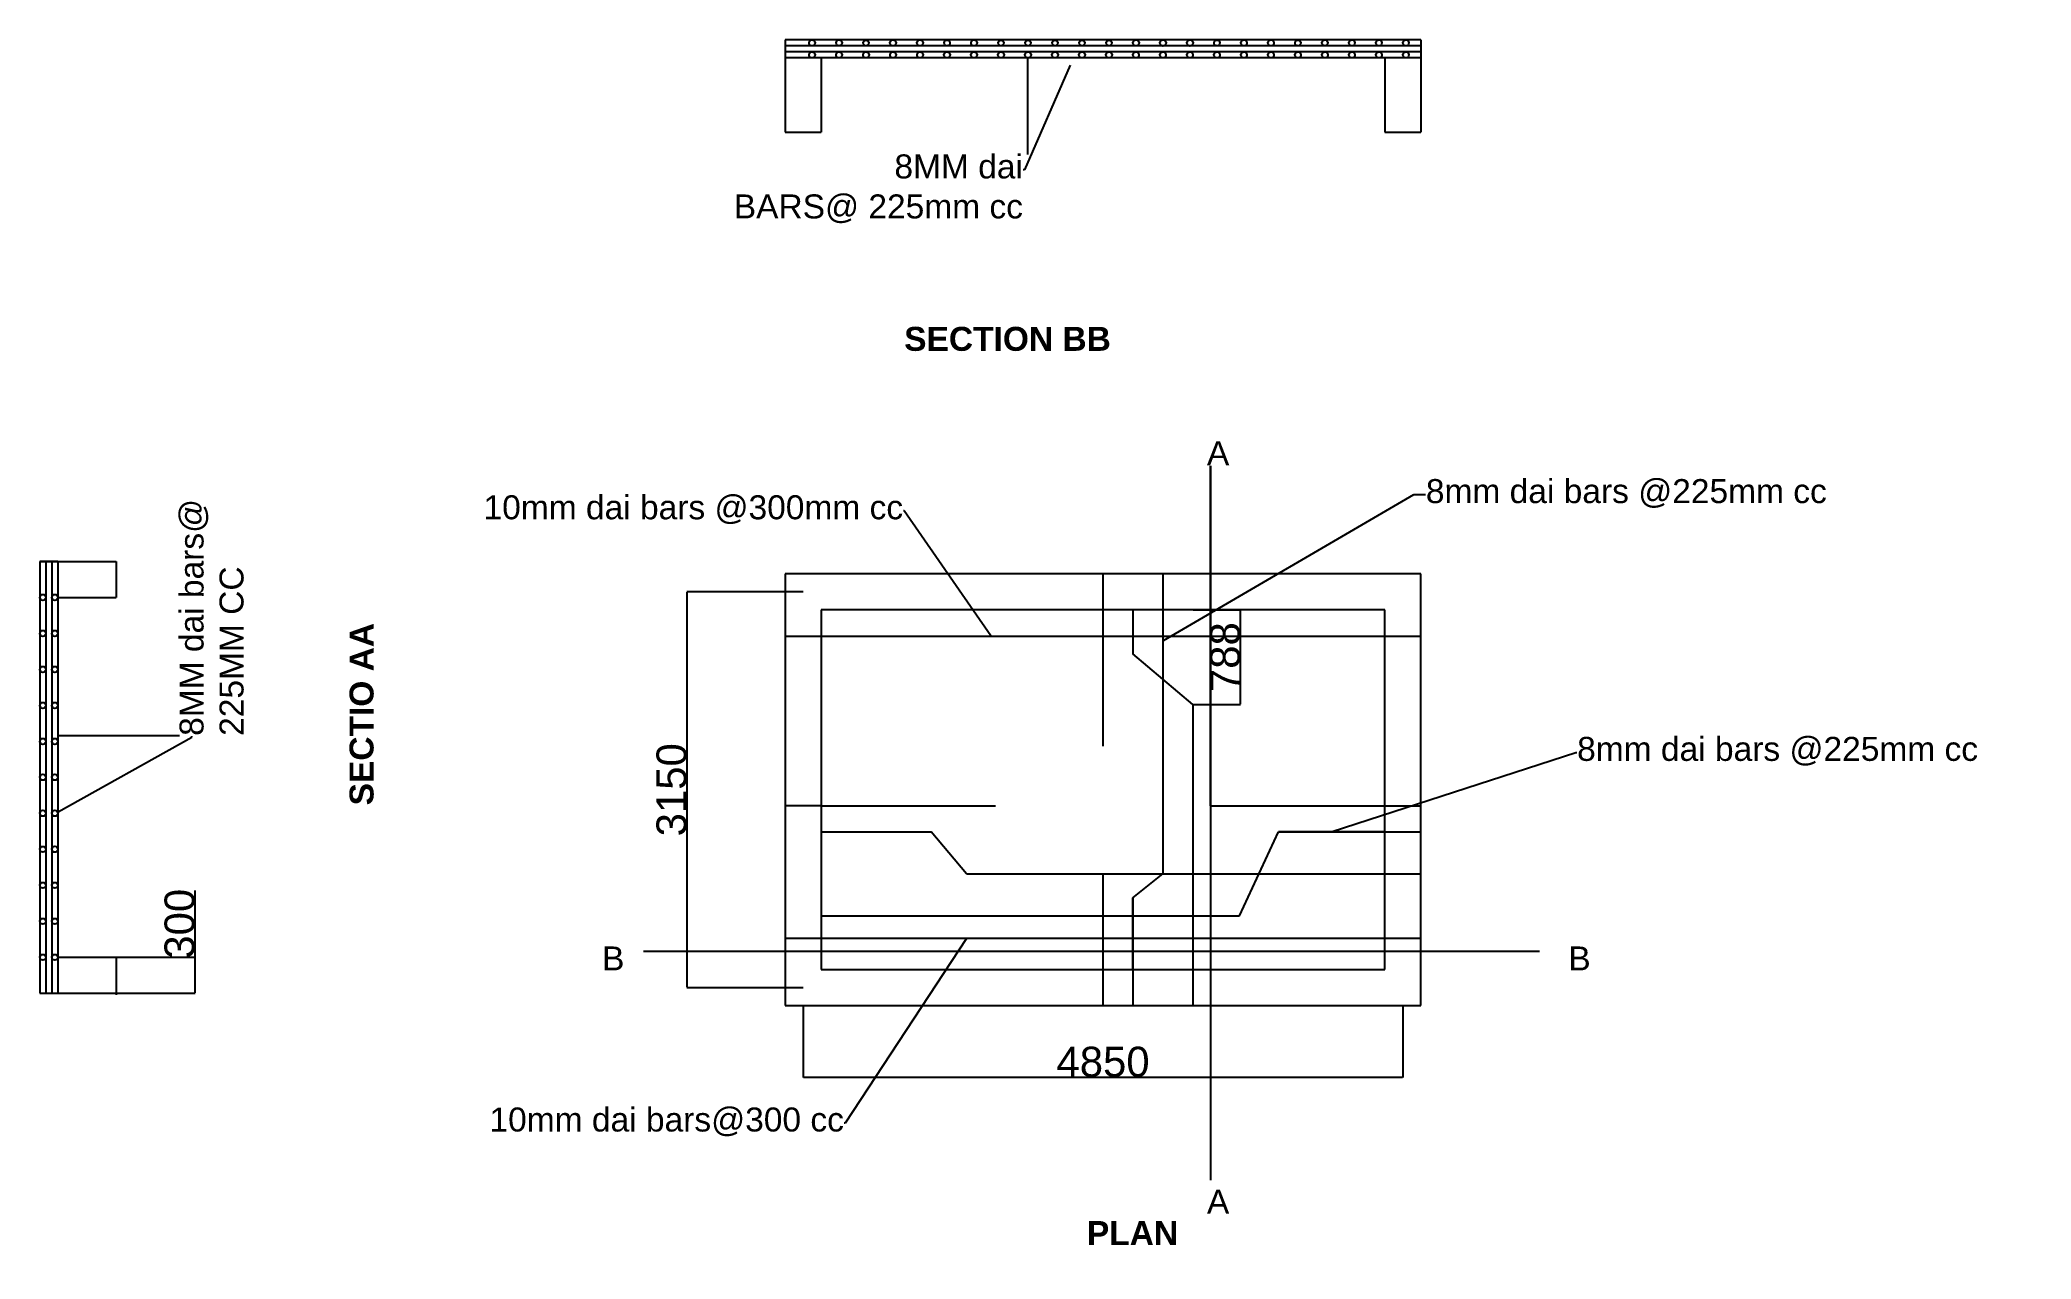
# Model space of a CAD drawing. Header units: millimetres. Extents: x 11452 to 28052, y 2038 to 12205.
import ezdxf
from ezdxf import colors
from ezdxf.entities.mleader import LeaderData, LeaderLine
from ezdxf.math import Vec2, Vec3

# ---------------------------------------------------------------- set-up
doc = ezdxf.new("R2010")
doc.units = ezdxf.units.MM
doc.styles.get("Standard").update_dxf_attribs({"font": 'arial.ttf'})
doc.linetypes.add('FENCELINE1', pattern='A,6.35,-2.54,[133,ltypeshp.shx,S=2.54,R=0,X=-2.54,Y=0],-2.54,25.4', length=36.83)
doc.dimstyles.new('ISO-25', dxfattribs={"dimtxt": 250, "dimasz": 2.5, "dimexe": 1.25, "dimexo": 0.625, "dimtad": 1, "dimtxsty": 'Standard', "dimcen": 2.5, "dimadec": 0, "dimazin": 0, "dimtfac": 1, "dimtmove": 0, "dimatfit": 3, "dimfxl": 1, "dimarcsym": 0})

# ---------------------------------------------------------------- blocks, each defined once
blk = doc.blocks.new('*D3')
at = {"color": 0, "lineweight": -2, "transparency": 16777216}
for p, q in [((21065, 7452), (21462, 7452)), ((21461, 6667), (21461, 7450)), ((21065, 6664), (21462, 6664))]:
    blk.add_line(p, q, dxfattribs=at)
at = {"color": 0, "transparency": 16777216}
for points in [[(21461, 7450), (21462, 7450), (21461, 7452)], [(21461, 6667), (21462, 6667), (21461, 6664)]]:
    blk.add_solid(points, dxfattribs=at)
at = {"layer": 'Defpoints', "color": 0, "transparency": 16777216}
for p in [(21065, 7452), (21461, 7452), (21065, 6664)]:
    blk.add_point(p, dxfattribs=at)
at = {"color": 0, "transparency": 16777216, "insert": (21333, 7058), "char_height": 250, "attachment_point": 5, "rotation": 90}
blk.add_mtext('788', dxfattribs=at)
blk = doc.blocks.new('*D4')
at = {"color": 0, "lineweight": -2, "transparency": 16777216}
for p, q in [((17815, 4152), (17815, 3553)), ((22815, 4152), (22815, 3553)), ((17817, 3555), (22812, 3555))]:
    blk.add_line(p, q, dxfattribs=at)
at = {"color": 0, "transparency": 16777216}
for points in [[(17817, 3555), (17817, 3554), (17815, 3555)], [(22812, 3555), (22812, 3554), (22815, 3555)]]:
    blk.add_solid(points, dxfattribs=at)
at = {"layer": 'Defpoints', "color": 0, "transparency": 16777216}
for p in [(17815, 4152), (22815, 4152), (22815, 3555)]:
    blk.add_point(p, dxfattribs=at)
at = {"color": 0, "transparency": 16777216, "insert": (20315, 3683), "char_height": 250, "attachment_point": 5}
blk.add_mtext('4850', dxfattribs=at)
blk = doc.blocks.new('*D5')
at = {"color": 0, "lineweight": -2, "transparency": 16777216}
for p, q in [((17814, 7602), (16846, 7602)), ((16847, 4305), (16847, 7600)), ((17814, 4302), (16846, 4302))]:
    blk.add_line(p, q, dxfattribs=at)
at = {"color": 0, "transparency": 16777216}
for points in [[(16847, 7600), (16848, 7600), (16847, 7602)], [(16847, 4305), (16848, 4305), (16847, 4302)]]:
    blk.add_solid(points, dxfattribs=at)
at = {"layer": 'Defpoints', "color": 0, "transparency": 16777216}
for p in [(16847, 7602), (17815, 7602), (17815, 4302)]:
    blk.add_point(p, dxfattribs=at)
at = {"color": 0, "transparency": 16777216, "insert": (16719, 5952), "char_height": 250, "attachment_point": 5, "rotation": 90}
blk.add_mtext('3150', dxfattribs=at)
blk = doc.blocks.new('*D6')
at = {"color": 0, "lineweight": -2, "transparency": 16777216}
for p, q in [((12747, 4556), (12747, 5111)), ((12089, 4556), (12748, 4556)), ((12747, 4258), (12747, 4553)), ((12089, 4256), (12748, 4256))]:
    blk.add_line(p, q, dxfattribs=at)
at = {"color": 0, "transparency": 16777216}
for points in [[(12746, 4553), (12747, 4553), (12747, 4556)], [(12746, 4258), (12747, 4258), (12747, 4256)]]:
    blk.add_solid(points, dxfattribs=at)
at = {"layer": 'Defpoints', "color": 0, "transparency": 16777216}
for p in [(12088, 4556), (12747, 4556), (12088, 4256)]:
    blk.add_point(p, dxfattribs=at)
at = {"color": 0, "transparency": 16777216, "insert": (12618, 4835), "char_height": 250, "attachment_point": 5, "rotation": 90}
blk.add_mtext('300', dxfattribs=at)

msp = doc.modelspace()

# ---------------------------------------------------------------- linework, layer by layer
for p, q in [((22964.561, 12203.752), (17664.561, 12203.752)), ((17664.561, 12203.752), (17664.561, 11434.468)), ((17664.561, 12203.752), (17664.561, 12153.752)), ((22964.561, 12153.752), (17664.561, 12153.752)), ((22964.561, 12203.752), (22964.561, 11434.468)), ((22964.561, 12103.752), (17664.561, 12103.752)), ((17664.561, 12103.752), (17664.561, 12053.752)), ((22964.561, 12053.752), (17664.561, 12053.752)), ((17964.561, 12053.752), (17964.561, 11434.468)), ((19686.376, 12053.752), (19686.376, 11249.023)), ((22664.561, 12053.752), (22664.561, 11434.468)), ((17664.561, 11434.468), (17964.561, 11434.468)), ((22664.561, 11434.468), (22964.561, 11434.468)), ((21209.561, 5818.676), (21209.561, 8652.5)), ((21209.561, 8652.5), (21209.561, 2697.9)), ((11452.182, 7855.841), (11452.182, 4255.841)), ((11452.182, 7855.841), (12088.154, 7855.841)), ((11602.182, 7855.841), (11452.182, 7855.841)), ((11502.182, 7855.841), (11502.182, 4255.841)), ((12088.154, 7855.841), (12088.154, 7555.841)), ((17664.561, 7752.155), (17664.561, 4152.155)), ((22964.561, 7752.155), (17664.561, 7752.155)), ((20314.561, 7752.155), (20314.561, 7452.155)), ((20814.561, 7752.155), (20814.561, 5252.155)), ((22964.561, 4152.155), (22964.561, 7752.155)), ((11602.182, 7555.841), (12088.154, 7555.841)), ((22664.561, 7452.155), (17964.561, 7452.155)), ((17964.561, 7452.155), (17964.561, 4452.155)), ((20314.561, 7452.155), (20314.561, 6315.985)), ((20564.561, 7452.155), (20564.561, 7086.779)), ((20564.561, 7452.155), (20564.561, 7086.779)), ((22664.561, 4452.155), (22664.561, 7452.155)), ((17664.561, 7233.136), (22964.561, 7233.136)), ((21064.561, 6664.155), (20564.561, 7086.779)), ((21064.561, 6664.155), (21064.561, 4152.155)), ((12616.718, 6401.515), (11602.182, 6401.515)), ((17964.561, 5818.676), (17664.561, 5818.676)), ((17964.561, 5818.676), (19419.561, 5818.676)), ((21209.561, 5818.676), (22664.561, 5818.676)), ((22664.561, 5818.676), (22964.561, 5818.676)), ((17964.561, 5602.155), (18881.295, 5602.155)), ((19176.561, 5252.155), (18881.295, 5602.155)), ((21452.561, 4902.155), (21777.99, 5602.155)), ((22664.561, 5602.155), (21777.99, 5602.155)), ((21777.99, 5602.155), (22664.561, 5602.155)), ((22664.561, 5602.155), (22964.561, 5602.155)), ((19176.561, 5252.155), (22664.561, 5252.155)), ((20314.561, 5252.155), (20314.561, 4452.155)), ((20314.561, 5252.155), (20314.561, 4152.155)), ((20564.561, 5050.071), (20814.561, 5252.155)), ((22664.561, 5252.155), (22964.561, 5252.155)), ((20564.561, 4452.155), (20564.561, 5050.071)), ((20564.561, 5050.071), (20564.561, 4452.155)), ((17964.561, 4902.155), (21452.561, 4902.155)), ((17664.561, 4715.467), (22964.561, 4715.467)), ((11602.182, 4555.841), (12088.154, 4555.841)), ((12088.154, 4555.841), (12088.154, 4242.997)), ((16485.726, 4607.034), (23952.443, 4607.034)), ((17964.561, 4452.155), (22664.561, 4452.155)), ((20564.561, 4452.155), (20564.561, 4152.155)), ((11452.182, 4255.841), (12088.154, 4255.841)), ((17664.561, 4152.155), (22964.561, 4152.155))]:
    msp.add_line(p, q)
at = {"linetype": 'FENCELINE1', "ltscale": 0.005}
for p, q in [((11552.182, 7855.841), (11552.182, 4255.841)), ((11602.182, 7855.841), (11602.182, 4255.841))]:
    msp.add_line(p, q, dxfattribs=at)
for centre, radius in [((17889.561, 12178.752), 25), ((18114.561, 12178.752), 24.514), ((18339.561, 12178.752), 22.933), ((18564.561, 12178.752), 25.483), ((18789.561, 12178.752), 25.483), ((19014.561, 12178.752), 24.309), ((19239.561, 12178.752), 24.921), ((19464.561, 12178.752), 22.88), ((19689.561, 12178.752), 22.88), ((19914.561, 12178.752), 22.88), ((20139.561, 12178.752), 22.88), ((20364.561, 12178.752), 22.88), ((20589.561, 12178.752), 25.404), ((20814.561, 12178.752), 25.981), ((21039.561, 12178.752), 25.981), ((21264.561, 12178.752), 24.289), ((21489.561, 12178.752), 25.277), ((21714.561, 12178.752), 24.902), ((21939.561, 12178.752), 24.277), ((22164.561, 12178.752), 24.558), ((22389.561, 12178.752), 25.044), ((22614.561, 12178.752), 25.044), ((22839.561, 12178.752), 25), ((17889.561, 12078.752), 25), ((18114.561, 12078.752), 25), ((18339.561, 12078.752), 25.23), ((18564.561, 12078.752), 25.23), ((18789.561, 12078.752), 25.23), ((19014.561, 12078.752), 25.23), ((19239.561, 12078.752), 25.23), ((19464.561, 12078.752), 25.23), ((19689.561, 12078.752), 25.23), ((19914.561, 12078.752), 25.23), ((20139.561, 12078.752), 25.23), ((20364.561, 12078.752), 25.23), ((20589.561, 12078.752), 25.23), ((20814.561, 12078.752), 25.23), ((21039.561, 12078.752), 25.23), ((21264.561, 12078.752), 25.23), ((21489.561, 12078.752), 25.23), ((21714.561, 12078.752), 25.23), ((21939.561, 12078.752), 25.23), ((22164.561, 12078.752), 25.23), ((22389.561, 12078.752), 25.23), ((22614.561, 12078.752), 25.23), ((22839.561, 12078.752), 25), ((11477.182, 7555.841), 25), ((11577.182, 7555.841), 25), ((11477.182, 7255.841), 25), ((11577.182, 7255.841), 25), ((11477.182, 6955.841), 25), ((11577.182, 6955.841), 25), ((11477.182, 6655.841), 25), ((11577.182, 6655.841), 25), ((11477.182, 6355.841), 25), ((11577.182, 6355.841), 25), ((11477.182, 6055.841), 25), ((11577.182, 6055.841), 25), ((11477.182, 5755.841), 25), ((11577.182, 5755.841), 25), ((11477.182, 5455.841), 24.066), ((11577.182, 5455.841), 25.249), ((11477.182, 5155.841), 24.066), ((11577.182, 5155.841), 24.066), ((11477.182, 4855.841), 24.066), ((11577.182, 4855.841), 24.066), ((11477.182, 4555.841), 24.066), ((11577.182, 4555.841), 24.066)]:
    msp.add_circle(centre, radius)

# ---------------------------------------------------------------- texts
at = {"linetype": 'FENCELINE1', "insert": (18657.274, 9811.613), "char_height": 200, "attachment_point": 1}
msp.add_mtext_dynamic_manual_height_columns('{\\fArial|b1|i0|c0|p34;SECTION BB}', width=2955.75464, gutter_width=12.5, heights=[0], dxfattribs=at)
at = {"char_height": 200, "attachment_point": 1}
for s, width, heights, insert in [('A', 317.12328, [0], (21181.151, 8858.377)), ('B', 1347.77329, [0], (16138.896, 4645.814)), ('B', 1347.77329, [0], (24193.819, 4645.814)), ('A', 317.12328, [0], (21181.151, 2617.9)), ('{\\fArial|b1|i0|c0|p34;PLAN}', 868.6859, [363.54], (20180.42, 2356.041))]:
    msp.add_mtext_dynamic_manual_height_columns(s, width=width, gutter_width=12.5, heights=heights, dxfattribs=dict(at, insert=insert))
at = {"insert": (13867.247, 5821.828), "char_height": 100, "attachment_point": 1, "rotation": 90}
msp.add_mtext_dynamic_manual_height_columns('{\\fArial|b1|i0|c0|p34;\\P\\H2x;SECTIO AA}', width=1937.60268, gutter_width=12.5, heights=[0], dxfattribs=at)

# ---------------------------------------------------------------- dimensions: what is measured, and where the dimension line sits
dim = msp.add_linear_dim(base=(16847.454, 7602.155), p1=(17814.561, 4302.155), p2=(17814.561, 7602.155), angle=90, text='3150', dimstyle='ISO-25')
dim.commit()
dim.dimension.update_dxf_attribs({"geometry": '*D5', "text_midpoint": (16719.1, 5952.155)})
dim = msp.add_linear_dim(base=(21461.102, 7452.155), p1=(21064.561, 6664.155), p2=(21064.561, 7452.155), angle=90, dimstyle='ISO-25')
dim.commit()
dim.dimension.update_dxf_attribs({"geometry": '*D3', "text_midpoint": (21332.834, 7058.155)})
dim = msp.add_aligned_dim(p1=(12088.154, 4255.841), p2=(12088.154, 4555.841), distance=-658.688, dimstyle='ISO-25')
dim.commit()
dim.dimension.update_dxf_attribs({"geometry": '*D6', "text_midpoint": (12618.489, 4834.631)})
dim = msp.add_linear_dim(base=(22814.561, 3554.596), p1=(17814.561, 4152.155), p2=(22814.561, 4152.155), text='4850', dimstyle='ISO-25')
dim.commit()
dim.dimension.update_dxf_attribs({"geometry": '*D4', "text_midpoint": (20314.561, 3682.865)})

# ---------------------------------------------------------------- leaders
ml = msp.add_multileader_mtext('Standard')
ml.set_content('8MM dai\\PBARS@ 225mm cc', color=256)
ml.set_leader_properties()
ml.build(insert=Vec2(0, 0))
ctx = ml.context
ctx.base_point, ctx.char_height, ctx.plane_origin = Vec3(17257.622, 11119.624), 200, Vec3(19468.375, 12147.707)
ctx.text_align_type = 2
notes = []
notes.append((ctx, [(0, (1, 1, 0), (19659.343, 11119.624), (-1, 0), 10, [(0, [(20042.111, 11997.707)], 0, [])])]))
ctx.mtext.insert, ctx.mtext.width, ctx.mtext.alignment, ctx.mtext.flow_direction = Vec3(19647.343, 11249.023), 1.364242052659392e-12, 3, 5
ml = msp.add_multileader_mtext('Standard')
ml.set_content('8MM dai bars@ 225MM CC', color=256)
ml.set_leader_properties()
ml.build(insert=Vec2(0, 0))
ctx = ml.context
ctx.base_point, ctx.char_height, ctx.plane_origin, ctx.plane_x_axis, ctx.plane_y_axis = Vec3(12718.491, 6399.515), 200, Vec3(12914.05, 5650.591), Vec3(0, 1), Vec3(-1, 0)
notes.append((ctx, [(0, (1, 1, 0), (12718.491, 6391.515), (0, 1), 8, [(0, [(11602.182, 5765.47)], 0, [])])]))
ctx.mtext.insert, ctx.mtext.text_direction, ctx.mtext.rotation, ctx.mtext.width, ctx.mtext.flow_direction = Vec3(12616.786, 6401.515), Vec3(0, 1), 1.570796327, 2143.49086, 5
ml = msp.add_multileader_mtext('Standard')
ml.set_content('8mm dai bars @225mm cc', color=256)
ml.set_leader_properties()
ml.build(insert=Vec2(0, 0))
ctx = ml.context
ctx.base_point, ctx.char_height, ctx.plane_origin = Vec3(23004.243, 8412.638), 200, Vec3(20814.561, 7195.216)
notes.append((ctx, [(0, (1, 1, 0), (22904.984, 8412.638), (1, 0), 99.26, [(0, [(20814.561, 7195.216)], 0, [])])]))
ctx.mtext.insert, ctx.mtext.width, ctx.mtext.flow_direction = Vec3(23006.243, 8542.038), 3651.47303, 5
ml = msp.add_multileader_mtext('Standard')
ml.set_content('10mm dai bars @300mm cc', color=256)
ml.set_leader_properties()
ml.build(insert=Vec2(0, 0))
ctx = ml.context
ctx.base_point, ctx.char_height, ctx.plane_origin = Vec3(15181.647, 8277.818), 200, Vec3(19383.18, 7233.136)
ctx.text_align_type = 2
notes.append((ctx, [(0, (1, 1, 0), (18658.449, 8277.818), (-1, 0), 8, [(0, [(19383.18, 7233.136)], 0, [])])]))
ctx.mtext.insert, ctx.mtext.alignment, ctx.mtext.flow_direction = Vec3(18648.449, 8407.217), 3, 5
ml = msp.add_multileader_mtext('Standard')
ml.set_content('8mm dai bars @225mm cc', color=256)
ml.set_leader_properties()
ml.build(insert=Vec2(0, 0))
ctx = ml.context
ctx.base_point, ctx.char_height, ctx.plane_origin = Vec3(24265.173, 6263.547), 200, Vec3(22221.275, 5602.155)
notes.append((ctx, [(0, (1, 1, 0), (24257.173, 6263.547), (1, 0), 8, [(0, [(22221.275, 5602.155)], 0, [])])]))
ctx.mtext.insert, ctx.mtext.width, ctx.mtext.flow_direction = Vec3(24267.173, 6392.947), 3784.81151, 5
ml = msp.add_multileader_mtext('Standard')
ml.set_content('10mm dai bars@300 cc', color=256)
ml.set_leader_properties()
ml.build(insert=Vec2(0, 0))
ctx = ml.context
ctx.base_point, ctx.char_height, ctx.plane_origin = Vec3(15231.143, 3173.399), 200, Vec3(19178.787, 4715.467)
ctx.text_align_type = 2
notes.append((ctx, [(0, (1, 1, 0), (18164.835, 3173.399), (-1, 0), 8, [(0, [(19178.787, 4715.467)], 0, [])])]))
ctx.mtext.insert, ctx.mtext.alignment, ctx.mtext.flow_direction = Vec3(18154.835, 3302.799), 3, 5
for ctx, leaders in notes:
    for number, flags, end, landing, length, lines in leaders:
        leader = LeaderData()
        leader.index, (leader.has_last_leader_line, leader.has_dogleg_vector, leader.attachment_direction) = number, flags
        leader.last_leader_point, leader.dogleg_vector, leader.dogleg_length = Vec3(end), Vec3(landing), length
        for number, points, colour, breaks in lines:
            line = LeaderLine()
            line.index, line.vertices, line.color, line.breaks = number, Vec3.list(points), colors.encode_raw_color(colour), breaks
            leader.lines.append(line)
        ctx.leaders.append(leader)

doc.saveas('drawing.dxf')
